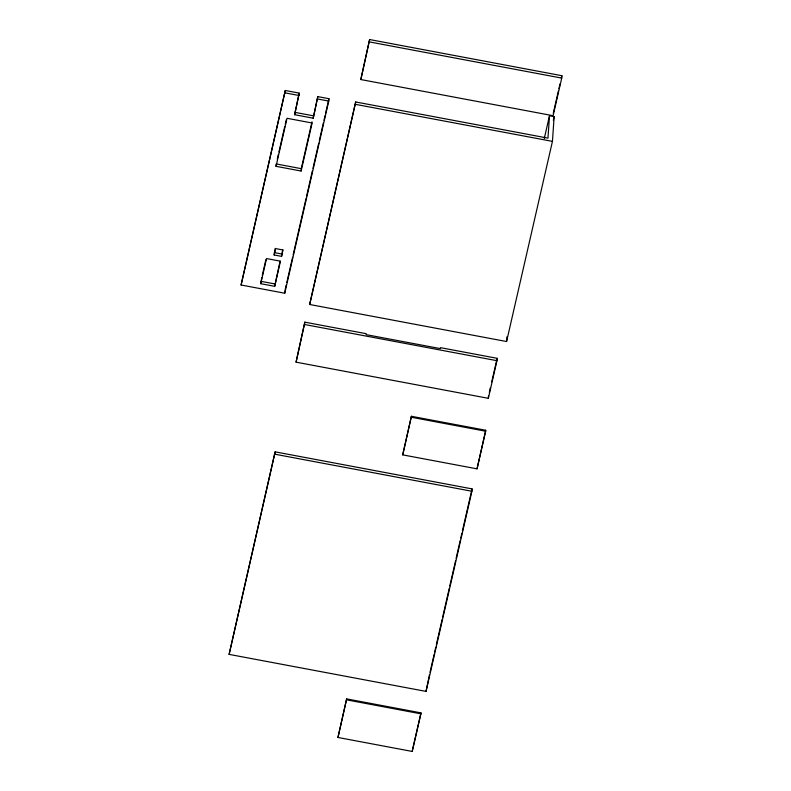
<?xml version="1.0" encoding="UTF-8"?>
<svg xmlns="http://www.w3.org/2000/svg" width="791" height="791" viewBox="0 0 791 791"><rect width="100%" height="100%" fill="white"/><g stroke="black" fill="none" stroke-linecap="round" stroke-linejoin="round"><path stroke-width="1.19" d="M241.087 285.007L285.274 90.49L299.206 93.111L294.638 114.705L313.216 118.195L317.784 96.611L328.927 98.707L328.769 101.08L284.74 293.224L241.087 285.007L285.274 90.49M229.113 654.375L275.139 451.849L472.059 488.887L471.891 491.26L426.033 691.403L229.113 654.375L275.139 451.849M260.763 283.702L266.518 258.558L280.449 261.178L274.695 286.322L260.763 283.702L261.742 277.73M276.029 166.318L276.197 163.945L301.272 168.661L301.114 171.034L276.029 166.318L287.034 118.284L312.119 123.001L301.114 171.034M274.121 254.979L275.594 248.582L283.02 249.976L281.556 256.383L274.121 254.979L275.268 248.334M274.695 286.322L280.063 261.198M281.556 256.383L282.694 249.729M294.638 114.705L299.206 93.111M284.74 293.224L284.898 290.841M296.071 362.159L304.851 322.155L366.164 333.683L366.095 334.633L440.409 348.613L440.468 347.664L497.134 358.313L496.966 360.696L488.344 398.318L296.071 362.159L304.851 322.155M313.216 118.195L317.784 96.611M309.667 304.495L355.693 101.97L547.965 138.138L549.488 115.793L554.135 116.663L552.444 141.381L506.586 341.534L309.667 304.495L355.693 101.97M360.825 79.555L369.615 39.55L561.887 75.709L561.729 78.091L553.107 115.713L360.825 79.555L369.615 39.55M337.965 737.469L346.656 698.898L420.96 712.869L420.891 713.818L412.269 751.45L337.965 737.469L346.656 698.898M402.718 454.874L411.409 416.293L485.714 430.264L485.654 431.214L477.032 468.845L402.718 454.874L411.409 416.293M412.269 751.45L412.338 750.501M426.033 691.403L429.493 674.644M477.032 468.845L485.714 430.264M488.344 398.318L488.512 395.945M506.586 341.534L506.912 336.818M412.586 749.354L420.96 712.869M277.295 159.139L278.392 154.334M278.946 151.931L284.72 126.718M285.274 124.316L286.372 119.51M262.296 275.337L265.865 259.774M301.272 168.661L312 121.824M285.175 289.644L286.273 284.839M286.826 282.436L292.611 257.223M293.154 254.821L306.087 198.373M306.641 195.97L312.415 170.757M312.969 168.354L318.743 143.141M319.297 140.739L323.43 122.724M323.974 120.321L325.081 115.516M325.625 113.113L328.927 98.707M544.267 138.563L549.488 115.793M489.313 392.415L490.39 387.719M491.745 381.835L497.134 358.313M553.265 113.34L558.387 90.995M558.921 88.651L559.998 83.945M561.343 78.062L561.887 75.709M553.314 120.262L554.135 116.663M430.037 672.251L434.16 654.276M434.704 651.873L435.801 647.087M436.355 644.685L442.12 619.521M442.673 617.118L449.258 588.356M449.812 585.963L455.576 560.789M456.13 558.397L460.243 540.421M460.797 538.018L461.895 533.233M462.448 530.83L472.059 488.887M369.446 41.923L561.729 78.091M355.535 104.353L552.444 141.381M285.106 92.873L299.047 95.493M317.616 98.984L328.769 101.08M294.806 112.332L313.384 115.822M274.289 252.606L281.715 254M260.921 281.319L274.853 283.939M304.693 324.528L496.966 360.696M411.34 417.243L485.654 431.214M274.971 454.222L471.891 491.26M346.587 699.847L420.891 713.818"/></g></svg>
